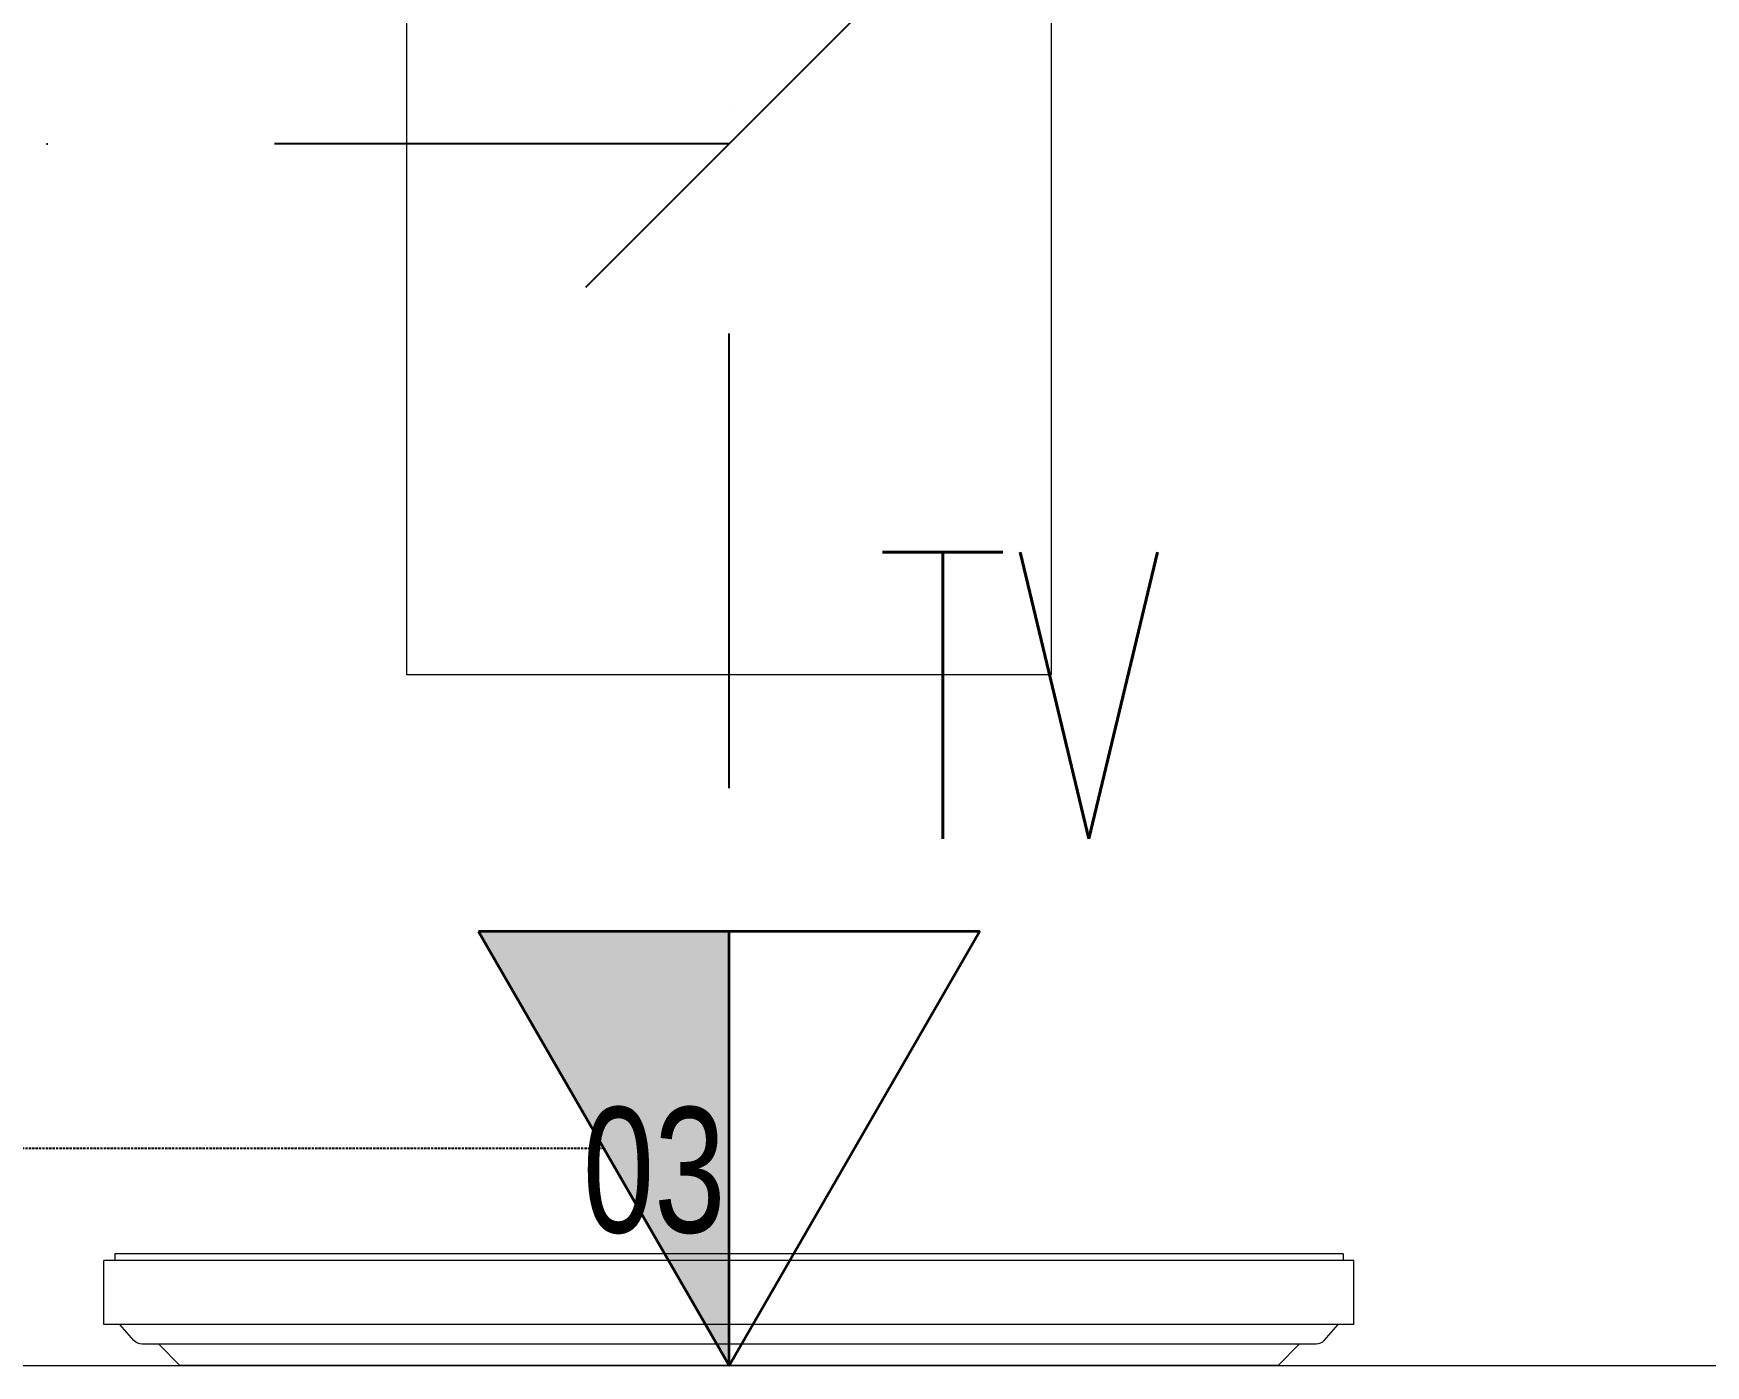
# Model space of a CAD drawing. Header units: inches. Extents: x -12418 to 57169, y -29325 to 19878.
# Drawn here: x 11812 to 12980, y -8477 to -7547 of the extents above; entities that cross this region are included whole.
import ezdxf

# ---------------------------------------------------------------- set-up
doc = ezdxf.new("R2010")
doc.units = ezdxf.units.IN
doc.header["$LTSCALE"] = 25
doc.header["$MEASUREMENT"] = 0
doc.linetypes.add('DASHDOT', pattern=[25.4, 12.7, -6.35, 0, -6.35])
doc.linetypes.add('HIDDEN', pattern=[9.525, 6.35, -3.175])
doc.layers.get('0').update_dxf_attribs({"color": 8})
doc.layers.get('Defpoints').update_dxf_attribs({"color": 8})
for name, color, linetype, lineweight in [('00-Ground Floor$0$72_EGR_EQP_TAG', 142, 'Continuous', 5), ('00-Ground Floor$0$LOADING', 253, 'Continuous', 5), ('00-Ground Floor$0$Walls', 251, 'Continuous', 5), ('E-LITE-CLNG-CNDT', 6, 'DASHDOT', 35), ('T-DATA-DEVC-TYPE', 2, 'Continuous', 25), ('T-DATA-DIM', 251, 'DASHDOT', 25), ('T-DATA-DIM @ 100', 251, 'DASHDOT', 25), ('T-DATA-FLOR-COND', 40, 'HIDDEN', 25), ('T-DATA-WALL @ 100', 33, 'Continuous', 35)]:
    doc.layers.add(name, color=color, linetype=linetype, lineweight=lineweight)
doc.styles.add('00-Ground Floor$0$X3G_ENTITY_257CFD', font='swisscl.ttf', dxfattribs={"height": 200})
doc.styles.add('DC_Simplex', font='SIMPLEX.shx', dxfattribs={"width": 0.7})
doc.dimstyles.new('DevCad-MM', dxfattribs={"dimscale": 0.01, "dimtxt": 2, "dimasz": 2, "dimexe": 1, "dimexo": 1, "dimgap": 0.6, "dimtad": 1, "dimdec": 0, "dimrnd": 10, "dimzin": 1, "dimdsep": 46, "dimtxsty": 'DC_Simplex', "dimblk1": 'OBLIQUE', "dimblk2": 'OBLIQUE', "dimsah": 1, "dimcen": 3, "dimclrd": 256, "dimclre": 256, "dimclrt": 45, "dimadec": 0, "dimazin": 0, "dimtfac": 1, "dimtdec": 0, "dimtix": 1, "dimtmove": 2, "dimatfit": 2, "dimldrblk": 'OBLIQUE', "dimfxl": 1, "dimtolj": 1, "dimtzin": 0, "dimarcsym": 0})

# ---------------------------------------------------------------- blocks, each defined once
blk = doc.blocks.new('00-Ground Floor$0$DM15862C-P')
at = {"lineweight": 0}
for p, q in [((-0.3835, 0), (-0.3983, -0.0149)), ((0.3835, 0), (-0.3835, 0)), ((0.3835, 0), (0.3983, -0.0149)), ((-0.4157, -0.0175), (-0.4256, -0.0287)), ((0.41, -0.0149), (-0.4099, -0.0149)), ((0.4157, -0.0175), (0.4254, -0.0287)), ((-0.4367, -0.0287), (-0.4367, -0.0734)), ((0.4365, -0.0287), (-0.4367, -0.0287)), ((0.4365, -0.0287), (0.4365, -0.0734)), ((0.4365, -0.0734), (-0.4367, -0.0734)), ((-0.4291, -0.078), (-0.4291, -0.0734)), ((0.429, -0.078), (-0.4291, -0.078)), ((0.429, -0.078), (0.429, -0.0734))]:
    blk.add_line(p, q, dxfattribs=at)
for points in [[(-0.4099, -0.0149), (-0.4121, -0.0149), (-0.4141, -0.0158), (-0.4157, -0.0175)], [(0.4157, -0.0175), (0.4141, -0.0158), (0.4121, -0.0149), (0.41, -0.0149)]]:
    blk.add_open_spline(points, degree=3, dxfattribs=at)
blk = doc.blocks.new('00-Ground Floor')
at = {"layer": '00-Ground Floor$0$LOADING'}
blk.add_lwpolyline([(12072.9, -7095.2), (12522.9, -7095.2), (12522.9, -7995.2), (12072.9, -7995.2)], close=True, dxfattribs=at)
at = {"layer": '00-Ground Floor$0$Walls'}
blk.add_line((10497.9, -8477.4, 0), (14097.9, -8477.4, 0), dxfattribs=at)
at = {"layer": '00-Ground Floor$0$LOADING', "xscale": -1000, "yscale": 1000, "zscale": 1000, "rotation": 180}
blk.add_blockref('00-Ground Floor$0$DM15862C-P', (12297.9, -8477.4, 0), dxfattribs=at)
at = {"layer": '00-Ground Floor$0$72_EGR_EQP_TAG', "insert": (12245.6, -8297.1, 0), "char_height": 87.47, "attachment_point": 2, "style": '00-Ground Floor$0$X3G_ENTITY_257CFD'}
blk.add_mtext('03', dxfattribs=at)
blk = doc.blocks.new('*U31')
blk.add_hatch(color=254).paths.add_polyline_path([(1.75, 3.031), (0, 3.031), (0, 0)])
blk.add_line((0, 0), (0, 3.031))
blk.add_lwpolyline([(1.75, 3.031), (0, 0), (-1.75, 3.031)], close=True)
at = {"layer": 'T-DATA-DEVC-TYPE', "style": 'DC_Simplex', "width": 0.7, "flags": 8}
blk.add_attdef('DC_TYPE', (2.682, 5.634), '', height=2, rotation=360, dxfattribs=at)
blk = doc.blocks.new('_OBLIQUE')
at = {"color": 0, "linetype": 'ByBlock'}
blk.add_line((-0.5, -0.5), (0.5, 0.5), dxfattribs=at)
blk = doc.blocks.new('*D144')
at = {"layer": 'Defpoints', "color": 0, "transparency": 16777216}
for p in [(10497.9, -7624.6), (10497.9, -8112.4, 0), (12297.9, -8174.3, 0)]:
    blk.add_point(p, dxfattribs=at)
at = {"layer": 'T-DATA-DIM', "lineweight": -2, "transparency": 16777216}
for p, q in [((10497.9, -8012.4), (10497.9, -7524.6)), ((12297.9, -8074.3), (12297.9, -7524.6)), ((12297.9, -7624.6), (10497.9, -7624.6))]:
    blk.add_line(p, q, dxfattribs=at)
at = {"layer": 'T-DATA-DIM', "lineweight": -2, "transparency": 16777216, "xscale": 200, "yscale": 200, "zscale": 200, "rotation": 180}
blk.add_blockref('_OBLIQUE', (10497.9, -7624.6), dxfattribs=at)
at = {"layer": 'T-DATA-DIM', "lineweight": -2, "transparency": 16777216, "xscale": 200, "yscale": 200, "zscale": 200}
blk.add_blockref('_OBLIQUE', (12297.9, -7624.6), dxfattribs=at)
at = {"layer": 'T-DATA-DIM', "color": 45, "transparency": 16777216, "insert": (11397.9, -7464.6), "char_height": 200, "attachment_point": 5, "style": 'DC_Simplex'}
blk.add_mtext('\\A1;1800', dxfattribs=at)

msp = doc.modelspace()

# ---------------------------------------------------------------- linework, layer by layer
at = {"layer": 'T-DATA-FLOR-COND', "ltscale": 0.01, "elevation": 0}
msp.add_lwpolyline([(12210.4, -8325.9), (11610.6, -8325.9, -0.089516), (11584.4, -8321.2), (11037.6, -8117.2, 0.089516), (11011.4, -8112.4), (10397.9, -8112.4)], format="xyb", dxfattribs=at)

# ---------------------------------------------------------------- block references
at = {"layer": 'E-LITE-CLNG-CNDT'}
msp.add_blockref('00-Ground Floor', (0, 0), dxfattribs=at)
at = {"layer": 'T-DATA-WALL @ 100'}
ref = msp.add_blockref('*U31', (12297.9, -8477.4, 0), dxfattribs=dict(at, xscale=-100, yscale=100, zscale=100))
ref.add_attrib('DC_TYPE', 'TV', (12399.2, -8109.6, 0), dxfattribs={"layer": 'T-DATA-DEVC-TYPE', "height": 200, "style": 'DC_Simplex', "width": 0.7, "flags": 8})

# ---------------------------------------------------------------- dimensions: what is measured, and where the dimension line sits
at = {"layer": 'T-DATA-DIM @ 100'}
dim = msp.add_linear_dim(base=(10497.9, -7624.6), p1=(12297.9, -8174.3, 0), p2=(10497.9, -8112.4, 0), dimstyle='DevCad-MM', override={"dimscale": 100, "dimtix": 1, "dimtofl": 1, "dimtmove": 2, "dimatfit": 2}, dxfattribs=at)
dim.commit()
dim.dimension.update_dxf_attribs({"geometry": '*D144', "text_midpoint": (11397.9, -7464.6)})

doc.saveas('drawing.dxf')
